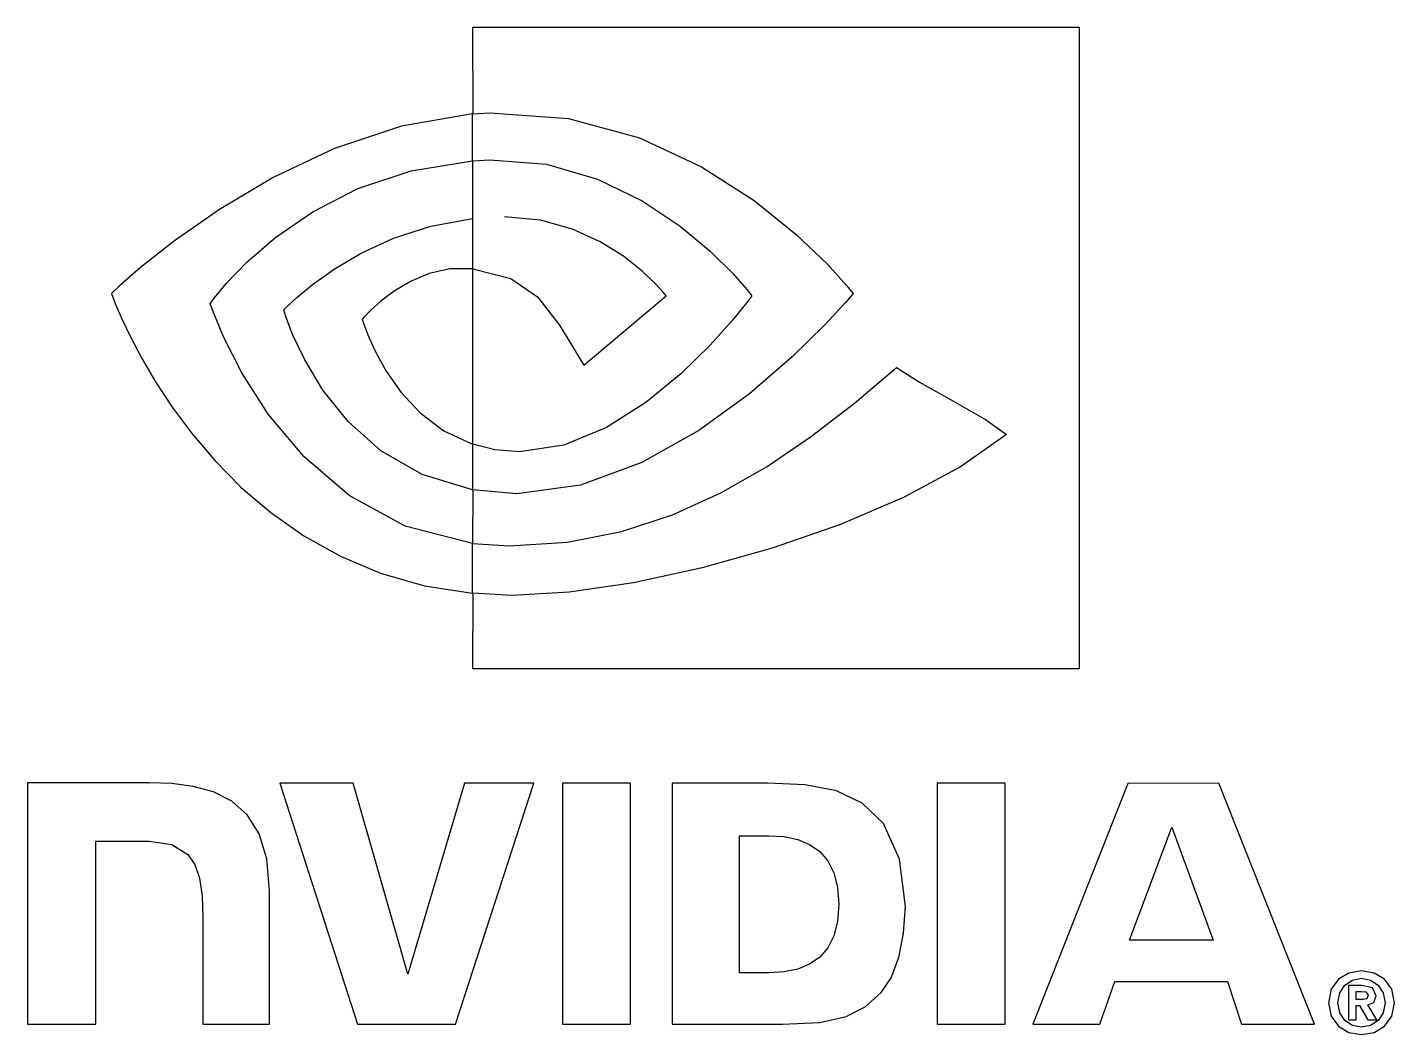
# Model space of a CAD drawing. Extents: x 0 to 99.2, y 0 to 73.
import ezdxf

# ---------------------------------------------------------------- set-up
doc = ezdxf.new("R2010")
doc.units = 0
doc.layers.get('0').update_dxf_attribs({"linetype": 'CONTINUOUS'})

msp = doc.modelspace()

# ---------------------------------------------------------------- linework, layer by layer
at = {"color": 62}
for p, q in [((32.3026, 73.0345), (32.3136, 66.7713)), ((76.3393, 73.0345), (32.3026, 73.0345)), ((76.3393, 26.5534), (76.3393, 73.0345)), ((32.3026, 66.7646), (27.1432, 65.8813)), ((32.304, 63.3649), (32.3026, 66.7646)), ((32.3136, 66.7713), (33.5428, 66.8362)), ((33.5428, 66.8362), (39.2603, 66.4284)), ((27.1432, 65.8813), (22.2815, 64.2539)), ((39.2603, 66.4284), (44.4003, 65.0173)), ((44.4003, 65.0173), (48.9038, 62.9296)), ((22.2815, 64.2539), (17.8373, 62.1482)), ((23.9793, 61.3406), (27.8446, 62.6428)), ((27.8446, 62.6428), (32.304, 63.3649)), ((32.3095, 63.3596), (33.5428, 63.4284)), ((32.3095, 59.1675), (32.3095, 63.3596)), ((33.5428, 63.4284), (37.6562, 63.1088)), ((37.6562, 63.1088), (41.3576, 62.0391)), ((48.9038, 62.9296), (52.717, 60.4905)), ((17.8373, 62.1482), (13.9306, 59.829)), ((41.3576, 62.0391), (44.6056, 60.4654)), ((20.7078, 59.6678), (23.9793, 61.3406)), ((13.9306, 59.829), (10.6826, 57.5635)), ((18.0303, 57.8309), (20.7078, 59.6678)), ((44.6056, 60.4654), (47.3562, 58.6299)), ((52.717, 60.4905), (55.7816, 58.0263)), ((26.5589, 57.7413), (29.2613, 58.6161)), ((29.2613, 58.6161), (32.3026, 59.1647)), ((32.3026, 59.1647), (32.3026, 55.5336)), ((37.2332, 59.0557), (34.6191, 59.3012)), ((39.5524, 58.408), (37.2332, 59.0557)), ((47.3562, 58.6299), (49.5695, 56.7778)), ((10.6826, 57.5635), (8.21313, 55.6161)), ((15.948, 56.0405), (18.0303, 57.8309)), ((24.2163, 56.6635), (26.5589, 57.7413)), ((41.559, 57.4904), (39.5524, 58.408)), ((55.7816, 58.0263), (58.0401, 55.8617)), ((22.2539, 55.5075), (24.2163, 56.6635)), ((43.2361, 56.4402), (41.559, 57.4904)), ((49.5695, 56.7778), (51.2025, 55.1533)), ((8.21313, 55.6161), (6.64351, 54.2533)), ((14.4598, 54.5042), (15.948, 56.0405)), ((44.5685, 55.3903), (43.2361, 56.4402)), ((58.0401, 55.8617), (59.436, 54.325)), ((20.6912, 54.3941), (22.2539, 55.5075)), ((27.7881, 54.6171), (26.6099, 53.9129)), ((29.1469, 55.1931), (27.7881, 54.6171)), ((30.6558, 55.535), (29.1469, 55.1931)), ((32.2874, 55.5364), (30.6558, 55.535)), ((32.3026, 55.5336), (32.2874, 55.5364)), ((32.3123, 42.8061), (32.3191, 55.5212)), ((32.3191, 55.5212), (35.0835, 54.8337)), ((35.0835, 54.8337), (37.0071, 53.5079)), ((45.5401, 54.4724), (44.5685, 55.3903)), ((51.2025, 55.1533), (52.2125, 53.9997)), ((6.64351, 54.2533), (6.09367, 53.7393)), ((6.09367, 53.7393), (6.17499, 53.516)), ((13.5682, 53.4293), (14.4598, 54.5042)), ((19.5502, 53.4472), (20.6912, 54.3941)), ((26.6099, 53.9129), (25.6425, 53.1827)), ((40.3599, 48.5387), (46.3381, 53.5781)), ((46.1352, 53.8247), (45.5401, 54.4724)), ((46.3381, 53.5781), (46.1352, 53.8247)), ((52.2125, 53.9997), (52.5597, 53.5601)), ((59.9158, 53.7393), (59.3771, 53.1153)), ((59.436, 54.325), (59.9158, 53.7393)), ((6.17499, 53.516), (6.42719, 52.8807)), ((6.42719, 52.8807), (6.85574, 51.8901)), ((13.2705, 53.0243), (13.5682, 53.4293)), ((13.5062, 52.3505), (13.2705, 53.0243)), ((18.6132, 52.542), (18.8502, 52.79)), ((18.8502, 52.79), (19.5502, 53.4472)), ((25.6425, 53.1827), (24.9163, 52.5307)), ((37.0071, 53.5079), (38.5974, 51.4449)), ((52.1917, 53.0751), (51.1514, 51.7948)), ((52.5597, 53.5601), (52.1917, 53.0751)), ((59.3771, 53.1153), (57.8527, 51.4696)), ((6.85574, 51.8901), (7.47173, 50.6003)), ((14.2503, 50.5562), (13.5062, 52.3505)), ((18.7606, 52.0594), (18.6132, 52.542)), ((19.2443, 50.7725), (18.7606, 52.0594)), ((24.4574, 52.0637), (24.2989, 51.8844)), ((24.2989, 51.8844), (24.394, 51.5786)), ((24.9163, 52.5307), (24.4574, 52.0637)), ((51.1514, 51.7948), (49.524, 49.9854)), ((7.47173, 50.6003), (8.28065, 49.065)), ((20.1194, 48.9176), (19.2443, 50.7725)), ((24.394, 51.5786), (24.6999, 50.7517)), ((24.6999, 50.7517), (25.2388, 49.5459)), ((38.5974, 51.4449), (40.3599, 48.5387)), ((57.8527, 51.4696), (55.4771, 49.1423)), ((15.5539, 47.9873), (14.2503, 50.5562)), ((49.524, 49.9854), (47.4003, 47.9104)), ((8.28065, 49.065), (9.2921, 47.3424)), ((21.4395, 46.7349), (20.1194, 48.9176)), ((25.2388, 49.5459), (26.0353, 48.1044)), ((55.4771, 49.1423), (52.3833, 46.4742)), ((17.4694, 44.9887), (15.5539, 47.9873)), ((26.0353, 48.1044), (27.1157, 46.5681)), ((47.4003, 47.9104), (44.8663, 45.835)), ((59.9944, 45.7976), (63.0548, 48.3623)), ((63.0548, 48.3623), (64.7114, 47.3121)), ((9.2921, 47.3424), (10.5131, 45.4875)), ((23.2627, 44.4609), (21.4395, 46.7349)), ((64.7114, 47.3121), (67.1269, 45.9659)), ((27.1157, 46.5681), (28.5034, 45.0783)), ((44.8663, 45.835), (42.0123, 44.0256)), ((52.3833, 46.4742), (48.7066, 43.8079)), ((56.8745, 43.3903), (59.9944, 45.7976)), ((67.1269, 45.9659), (69.5029, 44.607)), ((10.5131, 45.4875), (11.9531, 43.5557)), ((20.0504, 41.9075), (17.4694, 44.9887)), ((28.5034, 45.0783), (30.2245, 43.7762)), ((25.6425, 42.3376), (23.2627, 44.4609)), ((30.2245, 43.7762), (32.3026, 42.8018)), ((42.0123, 44.0256), (38.9269, 42.7454)), ((48.7066, 43.8079), (44.5795, 41.4803)), ((69.5029, 44.607), (71.0392, 43.5169)), ((11.9531, 43.5557), (13.6178, 41.6017)), ((32.3026, 42.8018), (32.3026, 39.4917)), ((33.9135, 42.4049), (32.3123, 42.8061)), ((38.9269, 42.7454), (35.6979, 42.2589)), ((53.6607, 41.1977), (56.8745, 43.3903)), ((71.0392, 43.5169), (67.7002, 41.1621)), ((23.3467, 39.0881), (20.0504, 41.9075)), ((28.637, 40.6026), (25.6425, 42.3376)), ((35.6979, 42.2589), (33.9135, 42.4049)), ((13.6178, 41.6017), (15.5195, 39.6819)), ((44.5795, 41.4803), (40.138, 39.835)), ((50.3192, 39.2769), (53.6607, 41.1977)), ((67.7002, 41.1621), (63.6115, 38.9696)), ((15.5195, 39.6819), (17.6623, 37.852)), ((32.3026, 39.4917), (28.637, 40.6026)), ((40.138, 39.835), (35.5163, 39.2095)), ((27.4133, 36.8762), (23.3467, 39.0881)), ((32.3067, 39.4903), (32.304, 35.6154)), ((35.5163, 39.2095), (32.3067, 39.4903)), ((46.8133, 37.6837), (50.3192, 39.2769)), ((63.6115, 38.9696), (58.9841, 36.988)), ((17.6623, 37.852), (20.056, 36.1678)), ((32.3026, 35.6154), (27.4133, 36.8762)), ((43.1119, 36.4765), (46.8133, 37.6837)), ((58.9841, 36.988), (54.0286, 35.2626)), ((20.056, 36.1678), (22.7087, 34.6852)), ((34.9787, 35.4418), (39.1777, 35.7106)), ((39.1777, 35.7106), (43.1119, 36.4765)), ((32.3026, 32.0022), (32.3026, 35.6154)), ((32.304, 35.6154), (34.9787, 35.4418)), ((54.0286, 35.2626), (48.9574, 33.8391)), ((22.7087, 34.6852), (25.6287, 33.4602)), ((48.9574, 33.8391), (43.9815, 32.7656)), ((25.6287, 33.4602), (28.823, 32.5479)), ((43.9815, 32.7656), (39.3114, 32.0876)), ((28.823, 32.5479), (32.3026, 32.0022)), ((32.3081, 31.9994), (32.3026, 26.5534)), ((35.1607, 31.8506), (32.3081, 31.9994)), ((39.3114, 32.0876), (35.1607, 31.8506)), ((32.3026, 26.5534), (76.3393, 26.5534))]:
    msp.add_line(p, q, dxfattribs=at)
at = {"color": 0}
for p, q in [((0, 18.2507), (0, 0.749653)), ((8.86354, 18.2507), (0, 18.2507)), ((10.4717, 18.1984), (8.86354, 18.2507)), ((12.0385, 17.9985), (10.4717, 18.1984)), ((13.5075, 17.5934), (12.0385, 17.9985)), ((23.6457, 18.2246), (18.3183, 18.2259)), ((18.3183, 18.2259), (23.9544, 0.749653)), ((27.5924, 4.37526), (23.6457, 18.2246)), ((31.7128, 18.2259), (27.5924, 4.37526)), ((31.0692, 0.749653), (36.751, 18.2259)), ((36.751, 18.2259), (31.7128, 18.2259)), ((38.8288, 18.2259), (38.8303, 0.749653)), ((43.7667, 18.2259), (38.8288, 18.2259)), ((43.7667, 0.749653), (43.7667, 18.2259)), ((46.7762, 18.2259), (46.7762, 0.749653)), ((53.7034, 18.2259), (46.7762, 18.2259)), ((56.4169, 18.1143), (53.7034, 18.2259)), ((58.6906, 17.683), (56.4169, 18.1143)), ((70.9316, 18.2246), (65.9927, 18.2259)), ((65.9927, 18.2259), (65.9927, 0.749653)), ((70.9316, 0.749653), (70.9316, 18.2246)), ((79.8311, 18.2204), (72.9396, 0.755167)), ((86.4249, 18.2218), (79.8311, 18.2204)), ((93.369, 0.755167), (86.4249, 18.2218)), ((14.8277, 16.9237), (13.5075, 17.5934)), ((15.9466, 15.9301), (14.8277, 16.9237)), ((60.5688, 16.7942), (58.6906, 17.683)), ((16.8107, 14.5548), (15.9466, 15.9301)), ((62.0998, 15.3086), (60.5688, 16.7942)), ((63.2781, 12.7124), (62.0998, 15.3086)), ((79.9511, 6.85161), (83.0351, 15.0344)), ((83.0351, 15.0344), (86.0256, 6.85161)), ((4.98023, 0.749653), (4.98023, 14.0381)), ((4.98023, 14.0381), (8.83874, 14.0367)), ((8.83874, 14.0367), (10.4883, 13.7956)), ((17.3674, 12.7386), (16.8107, 14.5548)), ((51.6724, 14.4212), (53.7958, 14.4212)), ((51.6724, 4.48), (51.6724, 14.4212)), ((53.7958, 14.4212), (54.8968, 14.355)), ((54.8968, 14.355), (55.8863, 14.1497)), ((55.8863, 14.1497), (56.7517, 13.7956)), ((10.4883, 13.7956), (11.6417, 13.061)), ((11.6417, 13.061), (12.1419, 12.3334)), ((56.7517, 13.7956), (57.4848, 13.2815)), ((57.4848, 13.2815), (58.0718, 12.6008)), ((12.1419, 12.3334), (12.4836, 11.3564)), ((17.5659, 10.4194), (17.3674, 12.7386)), ((58.0718, 12.6008), (58.5061, 11.7423)), ((63.6972, 9.29626), (63.2781, 12.7124)), ((12.4836, 11.3564), (12.678, 10.0762)), ((58.5061, 11.7423), (58.7735, 10.695)), ((12.678, 10.0762), (12.7413, 8.43361)), ((17.5659, 0.749653), (17.5659, 10.4194)), ((58.7735, 10.695), (58.8656, 9.4506)), ((58.8656, 9.4506), (58.7735, 8.20759)), ((63.5716, 7.34769), (63.6972, 9.29626)), ((12.7413, 8.43361), (12.7413, 0.749653)), ((58.7735, 8.20759), (58.5061, 7.16167)), ((58.5061, 7.16167), (58.0718, 6.30178)), ((63.2202, 5.58655), (63.5716, 7.34769)), ((58.0718, 6.30178), (57.4848, 5.62102)), ((86.0256, 6.85161), (79.9511, 6.85161)), ((56.7517, 5.10702), (55.8863, 4.75287)), ((57.4848, 5.62102), (56.7517, 5.10702)), ((62.6678, 4.12034), (63.2202, 5.58655)), ((53.7958, 4.48), (51.6724, 4.48)), ((54.8968, 4.54752), (53.7958, 4.48)), ((55.8863, 4.75287), (54.8968, 4.54752)), ((61.9457, 3.04822), (62.6678, 4.12034)), ((95.1096, 4.01285), (94.5804, 3.288)), ((95.8769, 4.46486), (95.1096, 4.01285)), ((96.7906, 4.6192), (95.8769, 4.46486)), ((96.121, 3.95912), (96.7906, 4.08587)), ((97.6986, 4.46486), (96.7906, 4.6192)), ((96.7906, 4.08587), (97.4478, 3.95912)), ((98.4635, 4.01285), (97.6986, 4.46486)), ((98.9926, 3.288), (98.4635, 4.01285)), ((60.7893, 2.01883), (61.9457, 3.04822)), ((77.8069, 0.755167), (78.897, 3.84196)), ((78.897, 3.84196), (87.0536, 3.84196)), ((87.0536, 3.84196), (88.0854, 0.755167)), ((94.5804, 3.288), (94.3832, 2.31097)), ((95.0722, 2.31097), (95.2059, 3.0372)), ((95.2059, 3.0372), (95.5739, 3.59805)), ((95.5739, 3.59805), (96.121, 3.95912)), ((96.8015, 3.55808), (95.8398, 3.55808)), ((95.8398, 3.55808), (95.8398, 1.07074)), ((96.3923, 2.53697), (96.3923, 3.13504)), ((96.3923, 3.13504), (96.7782, 3.13504)), ((96.7782, 3.13504), (97.1035, 3.09507)), ((97.5801, 3.39549), (96.8015, 3.55808)), ((97.1035, 3.09507), (97.2728, 2.86356)), ((97.4478, 3.95912), (97.9911, 3.59805)), ((97.8599, 2.80431), (97.5801, 3.39549)), ((97.9911, 3.59805), (98.3601, 3.03857)), ((98.3601, 3.03857), (98.498, 2.31097)), ((99.1898, 2.31097), (98.9926, 3.288)), ((59.3975, 1.30362), (60.7893, 2.01883)), ((94.3832, 2.31097), (94.5804, 1.33532)), ((95.2059, 1.58474), (95.0722, 2.31097)), ((96.8774, 2.53697), (96.3923, 2.53697)), ((96.3923, 2.11529), (96.6502, 2.11529)), ((96.3923, 1.07074), (96.3923, 2.11529)), ((96.6502, 2.11529), (97.2453, 1.07074)), ((97.1684, 2.59623), (96.8774, 2.53697)), ((97.2728, 2.86356), (97.1684, 2.59623)), ((97.24, 2.15938), (97.6768, 2.31924)), ((97.8987, 1.07074), (97.24, 2.15938)), ((97.6768, 2.31924), (97.8599, 2.80431)), ((98.498, 2.31097), (98.3601, 1.58474)), ((98.9926, 1.33532), (99.1898, 2.31097)), ((57.489, 0.886079), (59.3975, 1.30362)), ((94.5804, 1.33532), (95.1096, 0.609092)), ((95.5739, 1.02388), (95.2059, 1.58474)), ((96.121, 0.664214), (95.5739, 1.02388)), ((95.8398, 1.07074), (96.3923, 1.07074)), ((97.2453, 1.07074), (97.8987, 1.07074)), ((97.9911, 1.02251), (97.4478, 0.661458)), ((98.3601, 1.58474), (97.9911, 1.02251)), ((98.4635, 0.609092), (98.9926, 1.33532)), ((0, 0.749653), (4.98023, 0.749653)), ((12.7413, 0.749653), (17.5659, 0.749653)), ((23.9544, 0.749653), (31.0692, 0.749653)), ((38.8303, 0.749653), (43.7667, 0.749653)), ((46.7762, 0.749653), (54.7825, 0.749653)), ((54.7825, 0.749653), (57.489, 0.886079)), ((65.9927, 0.749653), (70.9316, 0.749653)), ((72.9396, 0.755167), (77.8069, 0.755167)), ((88.0854, 0.755167), (93.369, 0.755167)), ((95.1096, 0.609092), (95.8769, 0.157097)), ((95.8769, 0.157097), (96.7906, 0)), ((96.7906, 0.538812), (96.121, 0.664214)), ((97.4478, 0.661458), (96.7906, 0.531922)), ((96.7906, 0.531922), (96.7906, 0.538812)), ((96.7906, 0), (97.6986, 0.157097)), ((97.6986, 0.157097), (98.4635, 0.609092))]:
    msp.add_line(p, q, dxfattribs=at)

doc.saveas('drawing.dxf')
